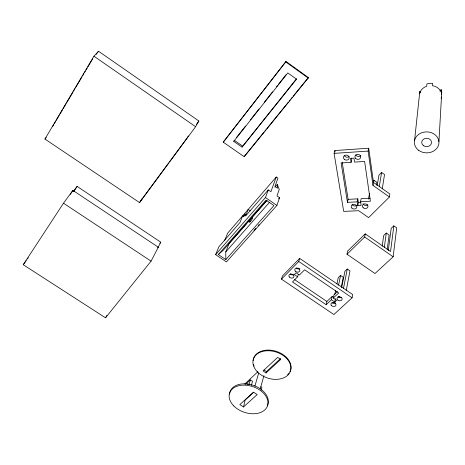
<?xml version="1.0" encoding="UTF-8"?>
<svg xmlns="http://www.w3.org/2000/svg" width="465" height="465" viewBox="0 0 465 465"><rect width="100%" height="100%" fill="white"/><g stroke="black" fill="none" stroke-linecap="round" stroke-linejoin="round"><path stroke-width="0.7" d="M419.726 93.43L419.814 91.524L420.842 92.273M438.931 141.61L441.75 92.14L441.151 89.64L439.826 91.03M441.151 89.64L441.018 91.983A11.125 9.806 -3.5 0 0 432.485 85.705L432.665 83.392L429.759 83.316L426.922 83.915L426.713 86.223A11.125 9.806 -3.5 0 0 419.564 93.854M441.587 94.697L441.75 92.14M414.553 140.575L419.814 91.524M393.832 225.839L390.559 251.489L365.234 233.866L347.605 251.065L346.977 254.221L374.982 273.525L393.158 256.785L396.692 227.844L393.832 225.839L391.199 228.356L388.269 250.612M387.171 249.74L389.135 235.017L386.299 233.029L383.706 235.505L382.172 246.247M384.259 247.711L386.299 233.029M389.42 196.997L389.85 193.963L373.494 182.396L368.699 148.23L334.852 150.55L334.097 153.38L343.676 211.389L358.718 210.715L368.594 217.62L389.42 196.997L372.965 185.372L368.129 151.084L368.699 148.23M382.271 188.837L384.532 174.538L381.602 172.451L378.94 175.183L377.266 185.111M379.26 186.703L381.602 172.451M376.418 185.175L376.906 182.321L373.994 180.257L373.122 181.152M373.616 182.396L373.994 180.257M346.977 254.221L364.682 236.993L365.234 233.866M352.092 297.803L352.673 294.531L299.646 258.371L282.424 276.007L281.488 279.151L333.87 314.526L352.092 297.803L298.78 261.493L299.646 258.371M372.965 185.372L373.494 182.396M368.466 199.072L369.477 193.463M346.239 290.579L349.971 270.863L347.268 269.008L344.92 271.246L341.734 287.37M343.443 288.672L347.268 269.008M357.196 201.868L347.471 202.339L348.128 199.334L357.8 198.857L357.196 201.868L357.777 205.611L361.119 205.454L360.549 201.705L361.136 198.689L370.21 198.241M341.293 287.108L343.246 277.256L340.56 275.42L338.247 277.628L336.939 283.97M357.777 205.611L358.375 202.583L357.8 198.857M333.789 297.6L332.161 296.496L331.481 299.751L334.753 301.971L335.422 298.71M338.561 285.248L340.56 275.42M334.753 301.971L336.596 300.256L333.312 298.03L333.986 294.781L337.404 291.561M332.87 303.692L333.161 302.285M334.759 294.531L335.631 290.305M298.321 274.28L297.635 276.809L292.508 281.959L326.174 304.726L326.878 301.465L332.161 296.496M347.471 202.339L341.124 162.959L351.104 162.326L351.761 159.448L351.557 158.129M243.515 406.951L257.186 394.57L253.477 392.158L239.859 404.591L243.515 406.951L245.119 400.086L253.477 392.466M261.179 390.228L261.952 387.461L260.871 386.752M266.061 372.936L280.75 359.393L277.663 357.358L263.027 370.948L266.061 372.936L266.433 371.605L280.575 358.55M260.226 388.868L263.946 375.644M254.867 386.2L258.68 373.023M251.333 385.456L252.547 381.335L250.373 379.917L245.59 384.375M248.938 384.724L250.373 379.917M242.689 215.801L240.05 222.404L218.916 246.729L215.603 254.64L226.426 261.911L276.908 205.425L279.57 197.695L276.977 195.899L279.262 189.383L277.256 184.529L274.873 187.256M277.256 184.529L277.547 188.197L274.978 186.419L277.948 178.188L276.262 177.014L270.903 191.702L268.299 189.9L245.596 216.027L248.188 209.448L250.193 210.825M215.603 254.64L265.469 197.538L268.299 189.9M308.185 78.05L308.371 77.545L285.958 61.427L223.241 142.168L244.212 156.728L308.185 78.05L285.743 61.915L285.958 61.427M225.827 259.598L273.943 205.565L266.032 200.119L218.323 254.558L225.827 259.598L225.763 251.896L229.262 243.224L246.392 223.706M224.671 240.428L227.687 233.134L276.262 177.014M242.515 146.022L234.29 140.296L233.773 141.377L242.015 147.114L296.49 78.742M73.325 191.574L77.109 186.407L160.774 242.184L157.85 247.793L158.309 247.223L72.906 190.4L63.496 203.199L23.25 264.73L105.538 317.816L151.061 261.138L158.309 247.223M105.538 317.816L106.886 315.34M195.596 126.707L198.869 121.005L98.528 51.237L93.936 56.184L44.942 139.058L139.57 202.601L195.596 126.707L93.936 56.184M187.657 137.099L188.342 135.919M52.58 126.62L53.684 124.754M54.417 123.51L55.521 121.644M56.259 120.4L59.2 115.419M59.939 114.175L62.513 109.821M63.252 108.578L66.193 103.596M66.931 102.352L73.185 91.779M73.923 90.535L75.028 88.664M75.766 87.42L82.02 76.847M82.758 75.603L83.863 73.732M84.595 72.488L85.333 71.244M86.066 70L87.17 68.134M87.908 66.89L92.692 58.799M98.528 51.237L96.145 54.405M139.57 202.601L141.389 199.549M142.307 198.317L141.191 200.188L168.783 162.802M70.244 194.463L72.906 190.4M73.714 191.58L77.109 186.407M23.25 264.73L26.191 260.691M27.447 258.959L28.289 257.802M196.346 124.428L198.869 121.005M169.644 161.634L187.319 137.686M223.241 142.168L285.743 61.915M236.534 137.448L245.526 126.05M250.466 119.784L259.011 108.955M264.405 102.12L272.496 91.861M276.541 86.734L277.436 85.595M278.337 84.456L285.975 74.772M233.773 141.377L287.8 72.918L296.536 79.184L242.015 147.114M159.879 243.305L160.774 242.184M244.456 156.176L264.085 132.025M264.998 130.903L265.916 129.782M266.829 128.654L288.283 102.259M289.195 101.132L290.108 100.01M291.02 98.888L292.392 97.202M293.305 96.081L308.371 77.545M44.942 139.058L46.244 137.559M247.816 222.078L266.852 200.386M266.98 200.45L223.287 250.228L218.323 254.558M225.763 251.896L269.578 202.24M278.616 198.77L279.57 197.695M253.937 230.39L255.808 228.292M258.151 225.67L259.086 224.624M281.488 279.151L298.78 261.493M326.174 304.726L331.481 299.751M333.312 298.03L338.706 292.973L304.627 269.787L299.408 275.024L296.077 272.763L294.31 274.553L297.635 276.809M244.724 384.032L257.901 371.727M338.572 297.187L339.572 296.252M334.097 153.38L368.129 151.084M360.549 201.705L370.373 201.229L364.624 161.465L354.545 162.105L353.941 158.123L350.488 158.344L351.104 162.326M358.375 202.583L361.032 202.455M264.01 370.018L266.433 371.605M63.496 203.199L151.061 261.138M294.583 279.605L326.878 301.465M265.469 197.538L276.908 205.425M364.682 236.993L393.158 256.785M334.852 150.55L335.085 151.979M342.176 162.233L348.128 199.334M247.345 384.241A1.587 0.43 -58.6 0 1 247.909 384.323M245.055 215.603A1.802 0.291 -55.7 0 1 245.328 215.231M299.855 268.683A2.592 2.005 16.3 0 1 296.263 268.09M293.764 274.734A2.569 1.982 16.8 0 1 290.253 273.833M335.73 302.913A2.569 1.936 13.6 0 1 332.161 302.302M341.618 297.338A2.587 1.959 13.1 0 1 338.084 296.426M229.553 394.105A19.966 13.52 18.6 0 1 252.64 385.107A19.966 13.52 18.6 0 1 267.253 405.893M356.899 205.193A2.796 2.302 11 0 1 352.115 204.484M367.786 204.856A2.813 2.313 9.9 0 1 363.055 203.711M349.139 156.531A2.889 2.476 11.2 0 1 344.274 155.386M360.782 155.572A2.906 2.494 9.7 0 1 355.801 154.892M441.454 97.057A11.125 9.806 -3.5 0 1 441.093 98.307M288.905 373.459A19.443 13.688 17.6 0 1 287.614 374.819M254.099 366.153A19.443 13.688 17.6 0 1 253.466 364.298M253.134 360.625A19.443 13.688 17.6 0 1 276.007 351.273A19.443 13.688 17.6 0 1 289.91 371.936M245.183 214.522L244.991 214.877A1.802 0.291 -55.7 0 1 243.956 216.341A1.802 0.291 -55.7 0 1 243.323 216.8L243.323 216.673A1.802 0.291 -55.7 0 1 244.753 214.336A1.802 0.291 -55.7 0 1 245.183 214.522M295.385 271.229A2.604 2.011 16.4 0 0 299.739 271.037A2.604 2.011 16.4 0 0 296.821 268.038A2.604 2.011 16.4 0 0 295.385 271.229M289.346 276.977A2.587 1.982 16.8 0 0 293.729 277.187A2.587 1.982 16.8 0 0 291.206 274.025A2.587 1.982 16.8 0 0 289.346 276.977M331.475 305.569A2.581 1.941 13.7 0 0 335.829 305.435A2.581 1.941 13.7 0 0 333.004 302.535A2.581 1.941 13.7 0 0 331.475 305.569M337.863 300.117A2.598 1.965 13.2 0 0 342.095 299.454A2.598 1.965 13.2 0 0 338.776 296.839A2.598 1.965 13.2 0 0 337.863 300.117M250.466 221.497A2.831 0.482 -55.7 0 0 252.687 217.62A2.831 0.482 -55.7 0 0 250.036 220.643A2.831 0.482 -55.7 0 0 250.466 221.497M233.814 405.968A20.001 13.526 18.6 0 0 266.898 407.241A20.001 13.526 18.6 0 0 244.933 385.148A20.001 13.526 18.6 0 0 233.814 405.968M355.556 158.321A2.924 2.499 9.9 0 0 360.544 157.885A2.924 2.499 9.9 0 0 357.382 154.351A2.924 2.499 9.9 0 0 355.556 158.321M351.86 208.041A2.813 2.308 11.1 0 0 356.643 207.716A2.813 2.308 11.1 0 0 353.598 204.397A2.813 2.308 11.1 0 0 351.86 208.041M363.258 207.803A2.831 2.325 10 0 0 367.92 206.873A2.831 2.325 10 0 0 364.339 203.926A2.831 2.325 10 0 0 363.258 207.803M344.385 159.356A2.906 2.482 11.4 0 0 349.151 158.28A2.906 2.482 11.4 0 0 345.437 155.182A2.906 2.482 11.4 0 0 344.385 159.356M418.669 150.323A12.293 10.497 0.7 0 0 438.757 144.353A12.293 10.497 0.7 0 0 422.586 132.467A12.293 10.497 0.7 0 0 418.669 150.323M423.452 145.638A4.917 4.197 0.7 0 0 431.468 143.22A4.917 4.197 0.7 0 0 424.975 138.489A4.917 4.197 0.7 0 0 423.452 145.638M257.308 371.808A19.46 13.694 17.6 0 0 289.747 372.605A19.46 13.694 17.6 0 0 268.66 350.75A19.46 13.694 17.6 0 0 257.308 371.808"/></g></svg>
